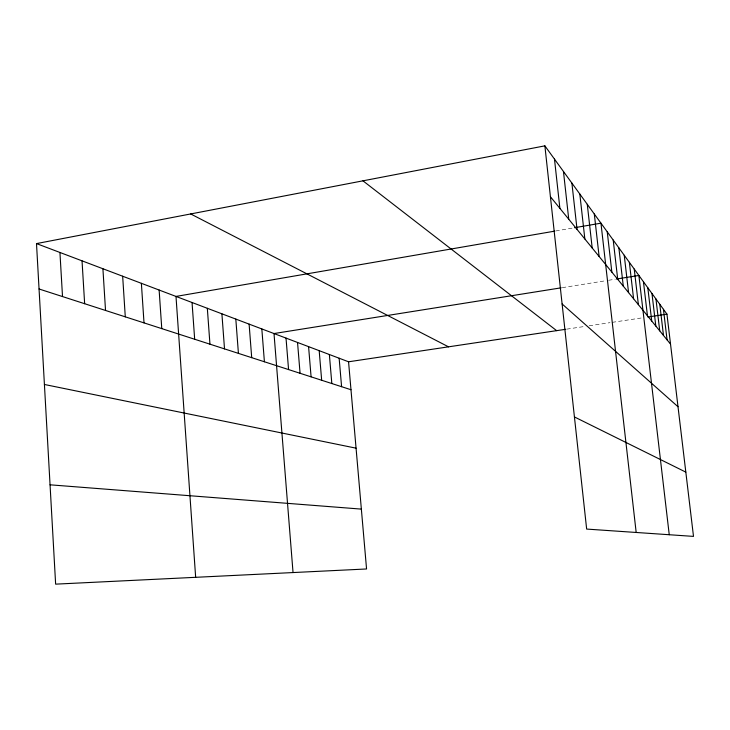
<?xml version="1.0" encoding="UTF-8"?>
<svg xmlns="http://www.w3.org/2000/svg" width="730" height="730" viewBox="0 0 730 730"><rect width="100%" height="100%" fill="white"/><g stroke="black" fill="none" stroke-linecap="round" stroke-linejoin="round"><path stroke-width="0.55" stroke-dasharray="3.65 2.74" d="M555.849 230.945L573.497 227.906M562.283 287.647L606.338 280.639M608.583 280.284L615.317 279.207M566.79 329.13L583.708 326.602M589.192 325.781L610.015 322.669M612.214 322.341L642.217 317.851"/><path stroke-width="1.09" d="M36.5 243.592L348.557 361.788L366.56 568.971L55.635 584.146L36.5 243.592L544.872 145.854L666.946 314.146L693.5 536.395L586.655 529.077L544.872 145.854M554.736 231.136L175.994 296.426L195.658 577.311M574.601 227.714L600.954 223.17L636.177 532.471M561.197 287.821L274.005 333.546L293.04 572.557M616.439 279.033L638.878 275.456L669.246 534.734M348.557 361.788L565.668 329.303M647.839 317.002L666.946 314.146M50.051 484.811L361.359 509.111M44.411 384.473L356.067 448.174M39.046 288.989L350.984 389.729M574.428 416.94L685.817 472.118M190.685 213.945L448.521 346.832M362.956 180.83L556.643 330.654M562.109 303.963L678.006 406.729M550.42 196.735L670.514 344.076M663.433 309.31L667.074 339.851M659.774 304.273L663.488 335.453M655.96 299.008L659.737 330.854M651.972 293.515L655.823 326.045M647.811 287.766L651.726 321.027M643.449 281.753L647.446 315.771M634.233 269.051L638.385 304.656M629.36 262.326L633.594 298.78M624.241 255.281L628.567 292.611M618.867 247.862L623.283 286.123M613.209 240.06L617.717 279.298M607.25 231.848L611.849 272.107M594.311 214.009L599.12 256.486M587.276 204.309L592.194 247.99M579.812 194.025L584.849 238.975M571.891 183.102L577.047 229.403M563.46 171.477L568.743 219.21M554.481 159.094L559.892 208.351M339.14 358.22L341.594 386.69M329.358 354.515L331.831 383.542M319.183 350.655L321.665 380.257M308.58 346.65L311.089 376.844M297.539 342.461L300.066 373.285M286.023 338.099L288.569 369.572M261.833 328.938L264.406 361.77M249.112 324.12L251.704 357.663M235.817 319.083L238.418 353.375M221.902 313.818L224.511 348.885M207.329 308.297L209.948 344.177M192.045 302.503L194.673 339.249M159.131 290.038L161.768 328.619M141.374 283.313L144.011 322.879M122.658 276.223L125.286 316.838M102.912 268.74L105.531 310.46M82.034 260.838L84.644 303.707M59.933 252.47L62.515 296.562"/></g></svg>
